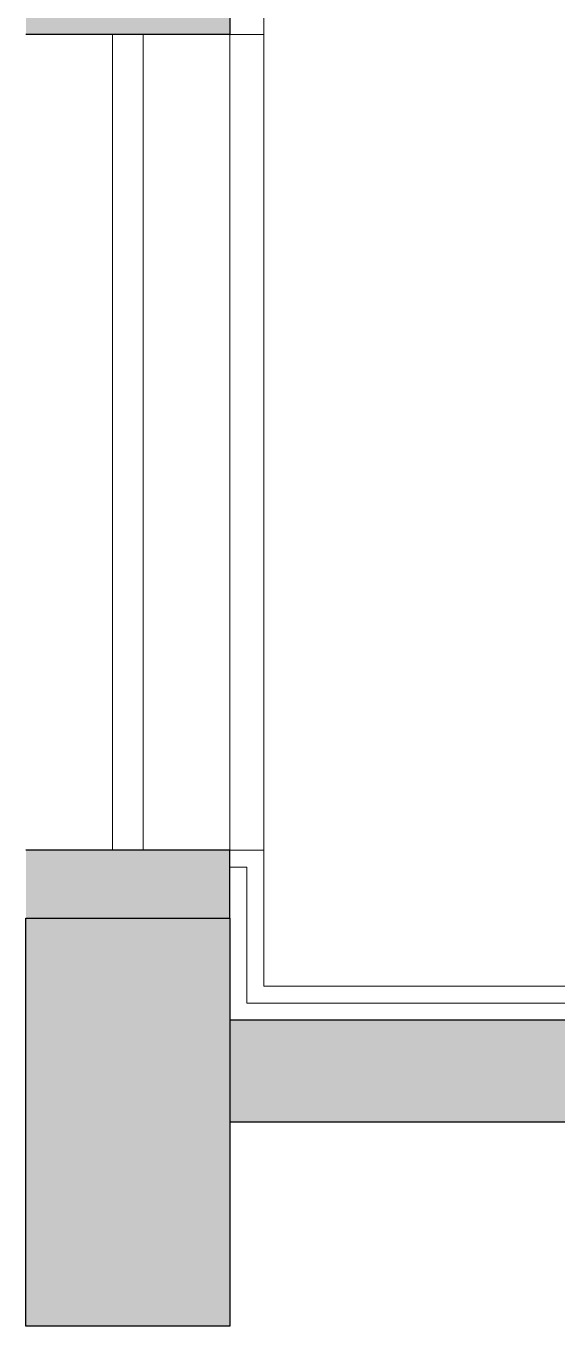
# Model space of a CAD drawing. Header units: inches. Extents: x 211391 to 214260, y -106888 to -102532.
# Drawn here: x 213129.9 to 213153.3, y -105675.9 to -105618.5 of the extents above; entities that cross this region are included whole.
import ezdxf

# ---------------------------------------------------------------- set-up
doc = ezdxf.new("R2010")
doc.units = ezdxf.units.IN
doc.header["$MEASUREMENT"] = 0
doc.linetypes.add('0226--P-00-GA 18.02.10$0$DASH', pattern=[0.35, 0.25, -0.1])
for name, color, linetype, lineweight in [('BEAM', 90, '0226--P-00-GA 18.02.10$0$DASH', 25), ('HATCH', 251, 'Continuous', 13), ('STONE', 1, 'Continuous', 18), ('WALL', 5, 'Continuous', 25), ('window', 1, 'Continuous', 18)]:
    doc.layers.add(name, color=color, linetype=linetype, lineweight=lineweight)
doc.layers.add('COLUMN', color=6, linetype='Continuous')
doc.layers.get('BEAM').off()

# ---------------------------------------------------------------- blocks, each defined once
blk = doc.blocks.new('79')
at = {"layer": 'COLUMN', "ltscale": 20, "true_color": 0xdd22ba}
h = blk.add_hatch(color=212, dxfattribs=at)
h.dxf.hatch_style = 1
h.paths.add_polyline_path([(213138.888, -103817.541), (213138.888, -103799.541), (213129.888, -103799.541), (213129.888, -103817.541)])
at = {"layer": 'COLUMN', "ltscale": 20}
blk.add_lwpolyline([(213138.888, -103799.541), (213138.888, -103817.541), (213129.888, -103817.541), (213129.888, -103799.541)], close=True, dxfattribs=at)

msp = doc.modelspace()

# ---------------------------------------------------------------- hatches: boundary and pattern name
at = {"layer": 'HATCH', "ltscale": 15}
h = msp.add_hatch(color=256, dxfattribs=at)
h.dxf.hatch_style = 1
h.paths.add_polyline_path([(213138.888, -105610.905), (213134.388, -105610.905), (213134.388, -105584.271), (213138.888, -105584.271), (213138.888, -105579.905), (213129.888, -105579.905), (213129.888, -105606.905), (213114.888, -105606.905), (213114.888, -105570.905), (213129.888, -105570.905), (213129.888, -105561.905), (213105.888, -105561.905), (213105.888, -105615.905), (213129.888, -105615.905), (213129.888, -105618.905), (213138.888, -105618.905)])
h = msp.add_hatch(color=256, dxfattribs=at)
h.dxf.hatch_style = 1
h.paths.add_polyline_path([(213138.888, -105654.905), (213129.888, -105654.905), (213129.888, -105657.905), (213138.888, -105657.905)])
h = msp.add_hatch(color=256, dxfattribs=at)
h.dxf.hatch_style = 1
h.paths.add_polyline_path([(213240.888, -105666.905), (213240.888, -105662.405), (213138.888, -105662.405), (213138.888, -105666.905)])

# ---------------------------------------------------------------- linework, layer by layer
at = {"layer": 'STONE'}
for p, q in [((213140.388, -105609.405), (213140.388, -105618.905)), ((213138.888, -105618.905), (213140.388, -105618.905)), ((213140.388, -105618.905), (213140.388, -105654.905)), ((213138.888, -105654.905), (213140.388, -105654.905))]:
    msp.add_line(p, q, dxfattribs=at)
for points in [[(213140.388, -105654.905), (213140.388, -105660.905), (213240.888, -105660.905), (213240.888, -105662.405)], [(213138.888, -105655.655), (213139.638, -105655.655), (213139.638, -105661.655), (213240.138, -105661.655), (213240.138, -105662.405)]]:
    msp.add_lwpolyline(points, dxfattribs=at)
at = {"layer": 'WALL', "ltscale": 25}
msp.add_line((213138.888, -105610.905), (213138.888, -105618.905), dxfattribs=at)
at = {"layer": 'WALL', "ltscale": 20}
for p, q in [((213138.888, -105618.905), (213129.888, -105618.905)), ((213138.888, -105654.905), (213129.888, -105654.905)), ((213138.888, -105657.905), (213138.888, -105654.905)), ((213240.888, -105662.405), (213138.888, -105662.405)), ((213240.888, -105666.905), (213138.888, -105666.905))]:
    msp.add_line(p, q, dxfattribs=at)
at = {"layer": 'window', "ltscale": 20}
for p, q in [((213133.711, -105618.905), (213133.711, -105654.905)), ((213135.065, -105654.905), (213135.065, -105618.905)), ((213138.888, -105654.905), (213138.888, -105618.905))]:
    msp.add_line(p, q, dxfattribs=at)

# ---------------------------------------------------------------- block references
at = {"layer": 'BEAM'}
msp.add_blockref('79', (0, -1858.364), dxfattribs=at)

doc.saveas('drawing.dxf')
